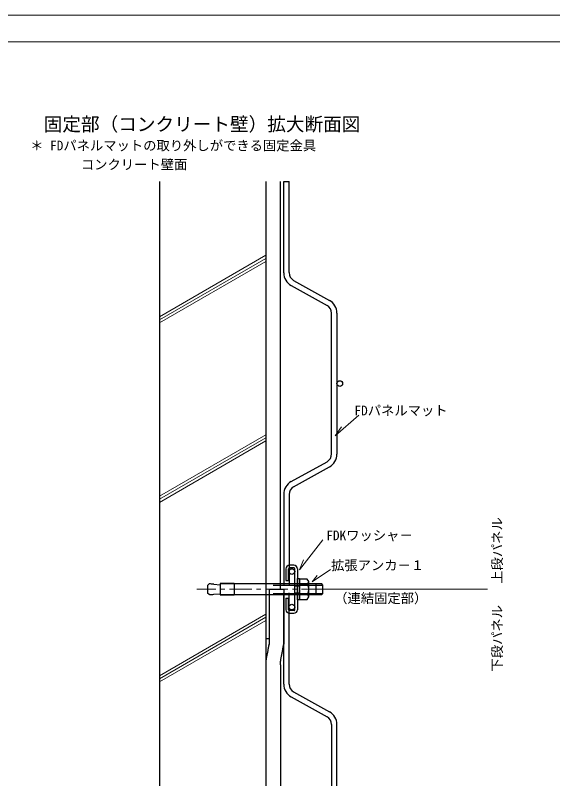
# Model space of a CAD drawing. Units: millimetres, scale not verified. Extents: x -5922 to 5920, y -4161 to 4161.
# Drawn here: x -1399 to 1630, y -142 to 4161 of the extents above; entities that cross this region are included whole.
import ezdxf
from ezdxf.enums import TextEntityAlignment as Align

# ---------------------------------------------------------------- set-up
doc = ezdxf.new("R2010")
doc.units = ezdxf.units.MM
doc.header["$LTSCALE"] = 4
doc.linetypes.add('USER2', pattern=[9.525, 6.35, -3.175])
doc.linetypes.add('USER3', pattern=[50.8, 31.75, -6.35, 6.35, -6.35])
for name, color, linetype, lineweight in [('0-1_WAKU', 7, 'Continuous', 18), ('0-9_D-BMK', 7, 'USER3', 18), ('0-A_D-STR-HTXT', 7, 'USER2', 18), ('0-C_D-DCR', 7, 'Continuous', 18), ('F-3__0-3_D-STR', 4, 'Continuous', 30)]:
    doc.layers.add(name, color=color, linetype=linetype, lineweight=lineweight)
doc.layers.add('0-5_D-STR-TXT', color=7, linetype='Continuous')
doc.styles.add('ＭＳ ゴシック', font='')
doc.styles.get('ＭＳ ゴシック').set_extended_font_data('MS Gothic')

msp = doc.modelspace()

# ---------------------------------------------------------------- linework, layer by layer
at = {"layer": '0-1_WAKU'}
msp.add_line((-5921.908, 4011.081), (5919.842, 4011.081), dxfattribs=at)
msp.add_lwpolyline([(-5921.908, -4160.919), (5919.842, -4160.919), (5919.842, 4161.081), (-5921.908, 4161.081)], close=True, dxfattribs=at)
at = {"layer": '0-9_D-BMK'}
msp.add_line((341.19, 926.13), (-376.216, 926.13), dxfattribs=at)
at = {"layer": '0-A_D-STR-HTXT', "linetype": 'Continuous'}
msp.add_line((324.19, 926.13), (1262.322, 926.13), dxfattribs=at)
for points in [[(537.165, 1907.292), (403.322, 1791.819), (440.063, 1841.683)], [(335.161, 1205.693), (203.263, 1035.324), (225.246, 1092.114)], [(377.357, 1037.655), (274.708, 967.543), (302.186, 1004.182)]]:
    msp.add_lwpolyline(points, dxfattribs=at)
at = {"layer": '0-C_D-DCR'}
for p, q in [((-586.101, 2462.124), (13.899, 2808.534)), ((-586.101, 2444.803), (13.899, 2791.213)), ((-586.101, 2427.483), (13.899, 2773.893)), ((-586.101, 1450.657), (13.899, 1797.068)), ((-586.101, 1433.337), (13.899, 1779.747)), ((-586.101, 1416.016), (13.899, 1762.427)), ((-586.101, 439.191), (13.899, 785.601)), ((-586.101, 421.871), (13.899, 768.281)), ((-586.101, 404.55), (13.899, 750.96))]:
    msp.add_line(p, q, dxfattribs=at)
at = {"layer": 'F-3__0-3_D-STR'}
for p, q in [((-586.101, 3224.595), (-586.101, -469.739)), ((13.899, 3224.595), (13.899, -413.111)), ((95.899, 926.13), (95.899, 3224.595)), ((113.899, 2709.404), (113.899, 3224.595)), ((113.899, 3224.595), (143.899, 3224.595)), ((143.899, 2710.515), (143.899, 3224.595)), ((156.076, 2637.723), (358.181, 2525.442)), ((169.617, 2666.807), (371.722, 2554.527)), ((383.899, 1688.991), (383.899, 2481.735)), ((413.899, 2482.846), (413.899, 1687.88)), ((156.076, 1533.002), (358.181, 1645.283)), ((169.617, 1503.918), (371.722, 1616.199)), ((113.899, 1461.321), (113.899, 946.13)), ((143.899, 1460.21), (143.899, 946.13)), ((125.899, 1041.13), (125.899, 976.13)), ((171.899, 1046.13), (144.899, 1046.13)), ((170.899, 1061.13), (145.899, 1061.13)), ((175.899, 810.13), (175.899, 1042.13)), ((190.899, 1041.13), (190.899, 811.13)), ((-307.101, 956.13), (-315.101, 948.13)), ((-315.101, 948.13), (-315.101, 904.13)), ((-305.101, 956.13), (-307.101, 956.13)), ((-280.101, 954.447), (-245.101, 951.13)), ((-165.101, 958.13), (-245.101, 958.13)), ((-245.101, 958.13), (-245.101, 894.13)), ((-165.101, 958.13), (-165.101, 894.13)), ((54.899, 950.13), (334.899, 950.13)), ((114.899, 950.13), (132.899, 950.13)), ((246.566, 954.998), (202.899, 954.998)), ((296.899, 896.13), (296.899, 956.13)), ((-307.101, 896.13), (-315.101, 904.13)), ((31.899, 926.13), (31.899, 615.658)), ((31.899, 926.13), (113.899, 926.13)), ((113.899, 926.13), (113.899, 616.772)), ((113.899, 390.94), (113.899, 906.13)), ((143.899, 392.051), (143.899, 906.13)), ((175.899, 946.13), (205.899, 946.13)), ((175.899, 906.13), (205.899, 906.13)), ((-305.101, 896.13), (-307.101, 896.13)), ((-280.101, 897.813), (-245.101, 901.13)), ((-245.101, 894.13), (-165.101, 894.13)), ((54.899, 902.13), (334.899, 902.13)), ((114.899, 902.13), (132.899, 902.13)), ((125.899, 876.13), (140.899, 876.13)), ((125.899, 876.13), (125.899, 811.13)), ((140.899, 810.13), (140.899, 876.13)), ((202.899, 897.263), (246.566, 897.263)), ((171.899, 806.13), (144.899, 806.13)), ((145.899, 791.13), (170.899, 791.13)), ((31.899, 646.087), (13.899, 646.087)), ((95.899, 499.994), (95.899, -428.819)), ((169.617, 348.343), (371.722, 236.062)), ((156.076, 319.259), (358.181, 206.978)), ((383.899, 163.27), (383.899, -395.686)), ((413.899, -390.91), (413.899, 164.381))]:
    msp.add_line(p, q, dxfattribs=at)
for points in [[(125.899, 976.13), (140.899, 976.13), (140.899, 1042.13)], [(-245.101, 896.13), (328.899, 896.13), (334.899, 902.13), (334.899, 950.13), (328.899, 956.13), (-245.101, 956.13)], [(13.899, 515.581), (13.925, 515.861), (14.38, 518.139), (14.608, 520.646), (14.836, 522.924), (15.064, 525.203), (15.519, 527.481), (15.975, 529.76), (15.975, 532.038), (16.431, 534.544), (16.887, 537.051), (17.114, 539.329), (17.57, 541.836), (18.026, 544.114), (18.481, 546.393), (18.709, 548.671), (19.393, 550.949), (19.849, 553.228), (20.532, 555.506), (20.76, 557.785), (21.216, 560.063), (21.899, 562.342), (22.355, 564.62), (23.038, 566.899), (23.494, 569.177), (23.95, 571.456), (24.406, 573.734), (24.861, 576.013), (25.317, 578.519), (25.773, 580.798), (26, 583.076), (26.228, 585.354), (26.456, 587.633), (26.912, 589.911), (27.368, 592.19), (27.823, 594.468), (28.051, 596.747), (28.735, 599.025), (29.19, 601.304), (29.646, 603.582)], [(29.646, 603.582), (30.102, 606.089), (30.785, 608.367), (31.013, 610.873), (31.469, 613.38), (31.697, 615.658), (31.899, 616.772)], [(111.19, 601.304), (111.646, 603.582), (112.102, 606.089), (112.785, 608.367), (113.013, 610.873), (113.469, 613.38), (113.697, 615.658), (113.899, 616.772)], [(95.899, 499.994), (95.899, 515.581), (95.925, 515.861), (96.38, 518.139), (96.608, 520.646), (96.836, 522.924), (97.064, 525.203), (97.519, 527.481), (97.975, 529.76), (97.975, 532.038), (98.431, 534.544), (98.887, 537.051), (99.114, 539.329), (99.57, 541.836), (100.026, 544.114), (100.481, 546.393), (100.709, 548.671), (101.393, 550.949), (101.849, 553.228), (102.532, 555.506), (102.76, 557.785), (103.216, 560.063), (103.899, 562.342), (104.355, 564.62), (105.038, 566.899), (105.494, 569.177), (105.95, 571.456), (106.406, 573.734), (106.861, 576.013), (107.317, 578.519), (107.773, 580.798), (108, 583.076), (108.228, 585.354), (108.456, 587.633), (108.912, 589.911), (109.368, 592.19), (109.823, 594.468), (110.051, 596.747), (110.735, 599.025), (111.19, 601.304)]]:
    msp.add_lwpolyline(points, dxfattribs=at)
for points in [[(190.899, 986.13), (202.899, 986.13), (202.899, 866.13), (190.899, 866.13)], [(254.899, 882.829), (254.899, 969.432), (246.566, 983.865), (202.899, 983.865), (202.899, 868.395), (246.566, 868.395)]]:
    msp.add_lwpolyline(points, close=True, dxfattribs=at)
for centre in [(429.899, 2085.363), (159.899, 1026.13), (159.899, 826.13)]:
    msp.add_circle(centre, 16, dxfattribs=at)
for centre, radius, start, end in [((195.899, 2709.404), 82, 180, 240.9454), ((193.899, 2710.515), 50, 180, 240.9454), ((331.899, 2482.846), 82, 0, 60.9454), ((333.899, 2481.735), 50, 0, 60.9454), ((333.899, 1688.991), 50, 299.0546, 0), ((331.899, 1687.88), 82, 299.0546, 0), ((195.899, 1461.321), 82, 119.0546, 180), ((193.899, 1460.21), 50, 119.0546, 180), ((145.899, 1041.13), 20, 90, 180), ((144.899, 1042.13), 4, 90, 180), ((170.899, 1041.13), 20, 0, 90), ((171.899, 1042.13), 4, 0, 90), ((-306.848, 743.669), 212.469, 82.76816, 89.52902), ((200.732, 926.13), 54.167, 327.79577, 32.20423), ((206.281, 987.879), 52, 320.77822, 339.22178), ((-306.848, 1108.592), 212.469, 270.47098, 277.23184), ((206.281, 864.382), 52, 20.77822, 39.22178), ((145.899, 811.13), 20, 180, 270), ((144.899, 810.13), 4, 180, 270), ((170.899, 811.13), 20, 270, 0), ((171.899, 810.13), 4, 270, 0), ((195.899, 390.94), 82, 180, 240.9454), ((193.899, 392.051), 50, 180, 240.9454), ((331.899, 164.381), 82, 0, 60.9454), ((333.899, 163.27), 50, 0, 60.9454)]:
    msp.add_arc(centre, radius, start, end, dxfattribs=at)

# ---------------------------------------------------------------- texts
at = {"layer": '0-5_D-STR-TXT', "style": 'ＭＳ ゴシック'}
msp.add_text('固定部（コンクリート壁）拡大断面図', height=76.98, dxfattribs=at).set_placement((-1238.853, 3485.775), align=Align.BOTTOM_LEFT)
at = {"layer": '0-A_D-STR-HTXT', "style": 'ＭＳ ゴシック'}
for s, p in [('＊ FDパネルマットの取り外しができる固定金具', (-1315.441, 3383.014)), ('コンクリート壁面', (-1029.241, 3275.975)), ('FDパネルマット', (512.69, 1889.762)), ('FDKワッシャ－', (353.788, 1185.806)), ('拡張アンカ－１', (380.724, 1017.452)), ('（連結固定部）', (398.265, 831.917))]:
    msp.add_text(s, height=54.99, dxfattribs=at).set_placement(p, align=Align.BOTTOM_LEFT)
for s, p in [('上段パネル', (1360.838, 956.852)), ('下段パネル', (1360.838, 462.317))]:
    msp.add_text(s, height=54.99, rotation=90, dxfattribs=at).set_placement(p, align=Align.BOTTOM_LEFT)

doc.saveas('drawing.dxf')
